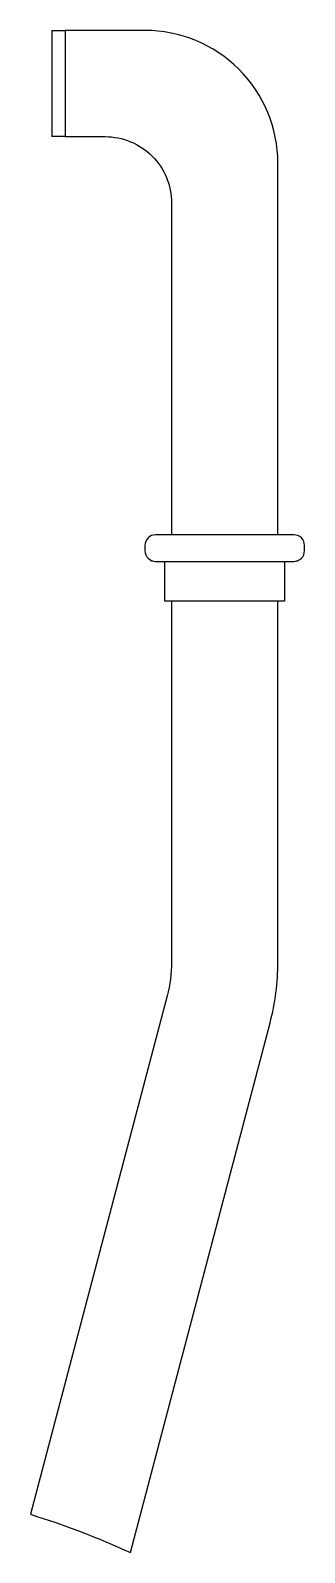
# Model space of a CAD drawing. Header units: inches. Extents: x 17.83 to 24.42, y 9.76 to 15.51.
# Drawn here: x 17.83 to 18.86, y 9.77 to 15.51 of the extents above.
import ezdxf

# ---------------------------------------------------------------- set-up
doc = ezdxf.new("R2010")
doc.units = ezdxf.units.IN
doc.header["$MEASUREMENT"] = 0
doc.layers.add('Teava_Cupru', color=7, linetype='Continuous', true_color=0xd16900)

msp = doc.modelspace()

# ---------------------------------------------------------------- linework, layer by layer
at = {"layer": 'Teava_Cupru', "ltscale": 0.005}
for p, q in [((17.9101, 15.5059), (17.9101, 15.1059)), ((17.9101, 15.5059), (17.9601, 15.5059)), ((17.9601, 15.1059), (17.9101, 15.1059))]:
    msp.add_line(p, q, dxfattribs=at)
at = {"layer": 'Teava_Cupru'}
for p, q in [((18.2851, 13.5059), (18.2851, 13.5088)), ((18.8351, 13.5059), (18.8351, 13.5088))]:
    msp.add_line(p, q, dxfattribs=at)
for points in [[(18.7601, 13.6059), (18.7601, 15.0059, 0.414214), (18.2601, 15.5059), (17.9601, 15.5059), (17.9601, 15.1059), (18.1101, 15.1059, -0.414214), (18.3601, 14.8559), (18.3601, 13.6059)], [(18.3601, 13.3559), (18.3601, 11.9965, -0.064445), (18.3437, 11.8692), (17.9703, 10.4509), (17.8296, 9.9164, -0.032484), (18.2053, 9.7724), (18.3571, 10.3491), (18.7305, 11.7674, 0.064445), (18.7601, 11.9965), (18.7601, 13.3559)]]:
    msp.add_lwpolyline(points, format="xyb", dxfattribs=at)
msp.add_lwpolyline([(18.8201, 13.6059), (18.5601, 13.6059), (18.3001, 13.6059, 0.414214), (18.2601, 13.5659), (18.2601, 13.5459, 0.414214), (18.3001, 13.5059), (18.5601, 13.5059), (18.8201, 13.5059, 0.414214), (18.8601, 13.5459), (18.8601, 13.5659, 0.414214)], format="xyb", close=True, dxfattribs=at)
msp.add_lwpolyline([(18.7851, 13.5059), (18.7851, 13.3559), (18.5601, 13.3559), (18.3351, 13.3559), (18.3351, 13.5059)], dxfattribs=at)

doc.saveas('drawing.dxf')
